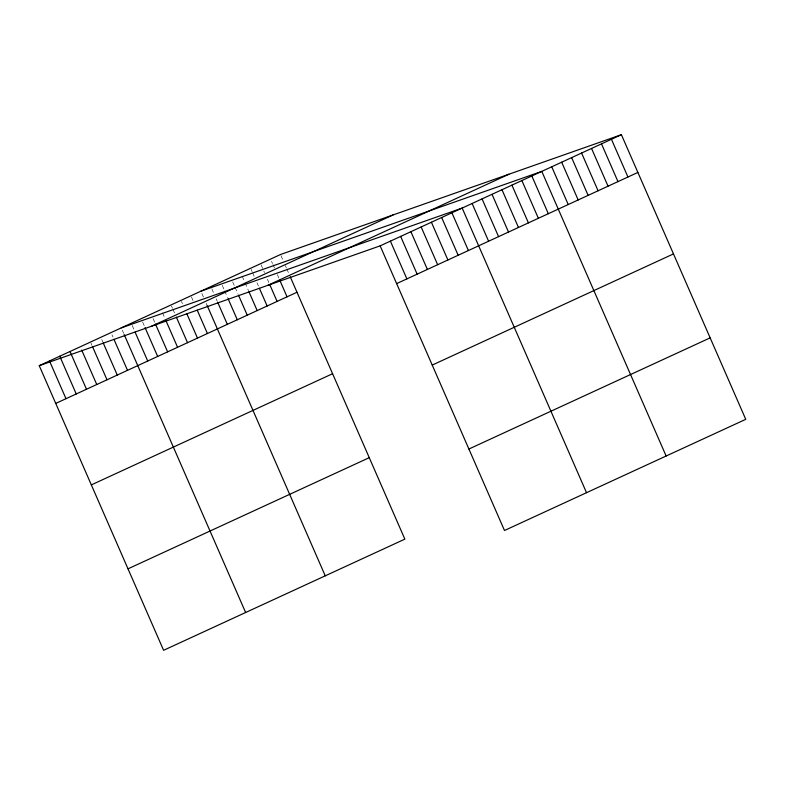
<?xml version="1.0" encoding="UTF-8"?>
<svg xmlns="http://www.w3.org/2000/svg" width="785" height="785" viewBox="0 0 785 785"><rect width="100%" height="100%" fill="white"/><g stroke="black" fill="none" stroke-linecap="round" stroke-linejoin="round"><path stroke-width="0.59" stroke-dasharray="3.92 2.94" d="M280.991 255.616L283.414 261.17M285.357 265.605L286.329 267.822M286.81 268.941L288.752 273.376M271.522 261.307L272.493 263.534M272.984 264.643L274.436 267.97M277.34 274.632L278.803 277.959M261.091 264.79L264.486 272.562M267.391 279.215L268.843 282.551M251.131 269.373L252.103 271.59M252.593 272.699L254.526 277.144M256.96 282.698L258.412 286.025M242.153 276.183L244.577 281.727M245.067 282.835L248.462 290.607M232.684 281.874L234.627 286.319M235.107 287.428L238.022 294.09M222.253 285.348L224.186 289.793M224.677 290.901L227.581 297.564M211.813 288.821L213.755 293.266M216.179 298.82L217.151 301.038M201.863 293.413L203.806 297.849M206.229 303.402L207.201 305.62M191.422 296.887L193.365 301.332M181.472 301.469L182.444 303.697M171.523 306.062L172.494 308.279M172.975 309.388L174.918 313.833M162.544 312.862L164.968 318.416M153.075 318.563L155.008 322.998M142.635 322.036L144.577 326.482M132.204 325.51L134.627 331.064M122.244 330.102L123.706 333.429M111.99 334.822L112.962 337.04M101.736 339.552L102.707 341.769M91.001 343.163L91.973 345.38"/><path stroke-width="1.18" d="M39.25 365.673L280.51 254.507L621.396 134.696L745.75 419.327L504.49 530.493L380.146 245.862L39.25 365.673L163.604 650.304L404.854 539.138L290.205 276.712M151.74 326.138L393 214.972M267.646 285.406L508.906 174.231M380.146 245.862L621.396 134.696M55.735 403.421L296.995 292.246M396.631 283.611L637.891 172.435M91.335 484.894L332.595 373.719M432.231 365.084L673.481 253.908M128.004 568.831L369.264 457.665M468.9 449.02L710.16 337.854M200.891 291.196L541.787 171.385L666.131 456.007M121.273 327.875L462.169 208.064L586.523 492.695M611.446 139.279L627.941 177.027M601.496 143.871L617.981 181.61M591.547 148.453L608.032 186.192M581.587 153.036L598.082 190.784M571.637 157.628L588.132 195.367M561.687 162.21L578.182 199.949M551.737 166.793L568.222 204.542M531.828 175.968L548.322 213.706M521.878 180.55L538.373 218.299M511.928 185.142L528.423 222.881M501.978 189.725L518.463 227.464M492.028 194.307L508.513 232.056M482.068 198.899L498.563 236.638M472.119 203.482L488.613 241.221M451.915 212.794L468.409 250.533M441.661 217.514L458.155 255.262M431.407 222.243L447.901 259.982M421.152 226.963L437.647 264.712M410.898 231.693L427.393 269.432M400.644 236.413L417.139 274.161M390.4 241.142L406.885 278.881M279.774 280.186L287.045 296.838M269.814 284.769L277.095 301.42M259.384 288.242L267.145 306.003M248.943 291.716L257.186 310.595M238.503 295.199L247.236 315.177M228.072 298.673L237.286 319.76M217.631 302.147L227.336 324.352M207.201 305.62L325.245 575.817M197.241 310.212L207.426 333.517M186.81 313.686L197.477 338.109M176.37 317.16L187.527 342.692M165.939 320.633L177.577 347.274M155.499 324.107L167.627 351.866M145.058 327.59L157.667 356.449M135.108 332.173L147.717 361.031M124.187 334.538L245.626 612.506M113.933 339.267L127.513 370.343M103.198 342.878L117.259 375.073M92.453 346.489L107.005 379.793M81.718 350.11L96.751 384.522M70.012 351.503L86.497 389.242M59.758 356.223L76.243 393.972M49.504 360.953L65.989 398.692"/></g></svg>
